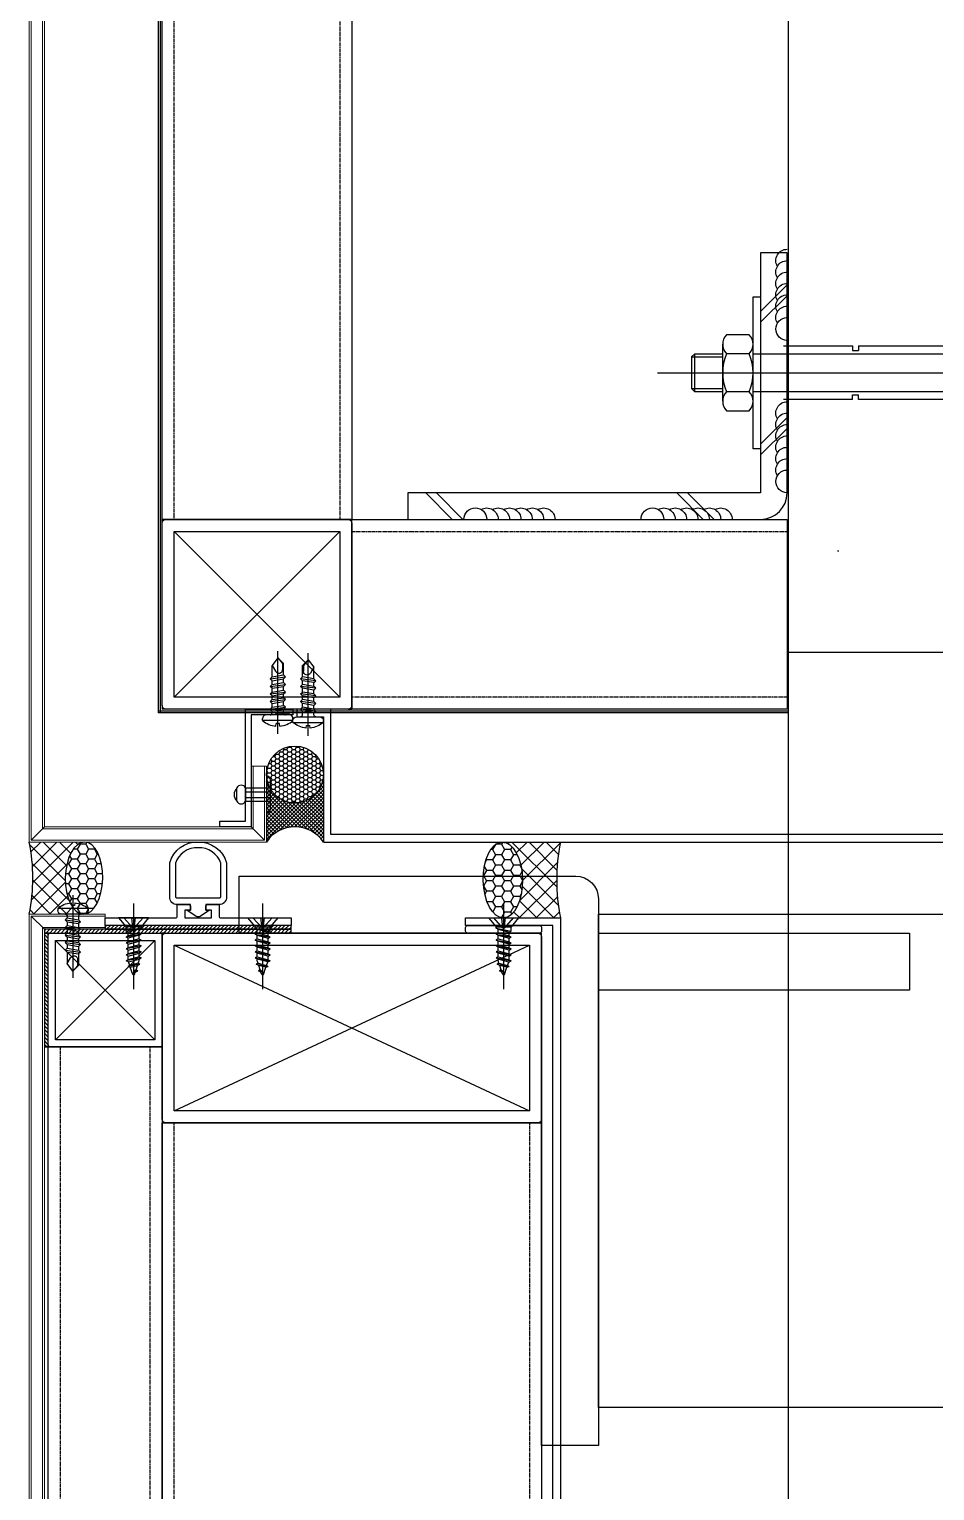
# Model space of a CAD drawing. Header units: millimetres. Extents: x 7297 to 60227, y -7497 to 19324.
# Drawn here: x 58506 to 58744.6, y 4536.8 to 4921.9 of the extents above; entities that cross this region are included whole.
import ezdxf

# ---------------------------------------------------------------- set-up
doc = ezdxf.new("R2010")
doc.units = ezdxf.units.MM
doc.linetypes.add('HIDDEN', pattern=[0.375, 0.25, -0.125])
for name, color, linetype in [('NS_AL_MOLD', 7, 'Continuous'), ('NS_BRACKET_NUTS', 1, 'Continuous'), ('NS_CAULKING', 8, 'Continuous'), ('NS_COL_CYAN', 4, 'Continuous'), ('NS_COL_D-GREY', 8, 'Continuous'), ('NS_COL_MAGENTA', 6, 'Continuous'), ('NS_COL_RED', 1, 'Continuous'), ('NS_COL_WHITE', 7, 'Continuous'), ('NS_COL_YELLOW', 2, 'Continuous'), ('NS_CON', 8, 'Continuous'), ('NS_FRAME', 253, 'Continuous'), ('NS_GASKET_3M', 150, 'Continuous'), ('NS_PIPE_FRAME', 2, 'Continuous'), ('NS_RIVET_SCREW', 1, 'Continuous'), ('NS_WATERPROOF', 150, 'Continuous'), ('NS_WELD', 1, 'Continuous')]:
    doc.layers.add(name, color=color, linetype=linetype)
doc.layers.add('NS_AL_PANEL', color=32, linetype='Continuous', lineweight=9)

# ---------------------------------------------------------------- blocks, each defined once
blk = doc.blocks.new('*U243')
blk.add_lwpolyline([(0, 0), (99.99999999998542, 0), (99.99999999998542, 2751.991206938774), (0, 2751.991206938774)], close=True)
at = {"linetype": 'HIDDEN'}
blk.add_lwpolyline([(3.199999999999818, 0), (96.7999999999856, 0), (96.7999999999856, 2751.991206938774), (3.199999999999818, 2751.991206938774)], close=True, dxfattribs=at)
blk = doc.blocks.new('피스')
for p, q in [((0, 4.994234959285676), (-1.45519e-11, -16.76617960838484)), ((-4, 1.5), (-4, 1.000000000001818)), ((-4, 1.5), (4, 1.5)), ((-3, 0), (3, 0)), ((-0.5, 2.979417234224456), (-0.3999999999941792, 2.303861639979004)), ((-0.3999999999941792, 2.303861639979004), (0.4000000000087312, 2.303861639979004)), ((0.5, 2.979417234226275), (0.4000000000087312, 2.303861639979004)), ((4, 1.5), (4, 1)), ((2, -1.5), (-2, -2)), ((-1.5, -1.5), (-2, -2)), ((-2, -2), (-1.5, -2.5)), ((-1.5, -3.5), (-2, -4)), ((2, -3.5), (-2, -4)), ((-1.5, -0.499999999998181), (-1.5, -1.5)), ((1.5, -1), (-1.5, -1.5)), ((1.5, -2), (-1.5, -2.5)), ((-1.5, -2.5), (-1.5, -3.5)), ((1.5, -3), (-1.5, -3.5)), ((1.5, -0.5), (1.5, -1)), ((1.5, -1), (2, -1.5)), ((2, -1.5), (1.5, -2)), ((1.5, -2), (1.5, -3)), ((1.5, -3), (2, -3.5)), ((2, -3.5), (1.5, -4)), ((-2, -4), (-1.5, -4.5)), ((-1.5, -5.5), (-2, -6)), ((2, -5.5), (-2, -6)), ((-2, -6), (-1.5, -6.5)), ((-1.5, -7.5), (-2, -8)), ((2, -7.5), (-2, -8)), ((1.5, -4), (-1.5, -4.5)), ((-1.5, -4.5), (-1.5, -5.5)), ((1.5, -5), (-1.5, -5.5)), ((1.5, -6), (-1.5, -6.5)), ((-1.5, -6.5), (-1.5, -7.5)), ((1.5, -7), (-1.5, -7.5)), ((1.5, -4), (1.5, -5)), ((1.5, -5), (2, -5.5)), ((2, -5.5), (1.5, -6)), ((1.5, -6), (1.5, -7)), ((1.5, -7), (2, -7.5)), ((2, -7.5), (1.5, -8)), ((-2, -8), (-1.5, -8.5)), ((-1.5, -9.5), (-2, -10)), ((2, -9.5), (-2, -10)), ((-2, -10), (-1.5, -10.5)), ((1.5, -8), (-1.5, -8.5)), ((-1.5, -8.5), (-1.5, -9.5)), ((1.5, -9), (-1.5, -9.5)), ((1.5, -10), (-1.5, -10.5)), ((-1.5, -10.5), (-1.5, -13.5)), ((1.5, -13.02794578865905), (0.5961351330624894, -11.4678394157454)), ((1.5, -8), (1.5, -9)), ((1.5, -9), (2, -9.5)), ((2, -9.5), (1.5, -10)), ((1.5, -10), (1.5, -13.02794578865905)), ((0, -15), (-1.5, -13.5)), ((-1.269135901500703, -13.5375327857655), (-1.269135901500703, -11.96914375120104)), ((0, -15), (-1.269135901500703, -13.5375327857655)), ((0, -15), (1.5, -13.02794578865905))]:
    blk.add_line(p, q)
for centre, radius, start, end in [((0, -3.083333333335759), 6.08333333333516, 94.71456054081824, 131.1120904393839), ((-3, 1.000000000001818), 1, 180, 270), ((-2, -0.499999999998181), 0.5, 0, 90), ((0, -3.083333333335759), 6.08333333333516, 48.88790956061607, 85.28543945918176), ((2, -0.5), 0.5, 90, 180), ((3, 1), 1, 270, 0), ((-0.2691359015007038, -11.96914375120104), 1, 30.08633172329508, 180)]:
    blk.add_arc(centre, radius, start, end)
blk = doc.blocks.new('N-SCREW')
blk.add_blockref('피스', (17.25025960282073, -1.028045323091646))
blk = doc.blocks.new('A$C33544E7F')
for p, q in [((3.967989223077893, -0.0006209570019564), (3.967989227734506, 22.54494357233125)), ((2.301045698230154, 15.96442851056053), (5.444373333943076, 16.52029700609273)), ((2.937645746627822, 16.27259021915961), (2.301045698230154, 15.96442851056417)), ((2.7442775684176, 15.7085284710156), (2.301045698230154, 15.96442851056053)), ((2.7442775684176, 15.7085284710156), (2.587890548515133, 15.25234205703236)), ((2.7442775684176, 15.7085284710156), (5.001141463289967, 16.26439696627858)), ((3.532637471216729, 18.0082019177571), (2.896037422819063, 17.70004020916167)), ((2.896037422819063, 17.70004020915803), (3.967989226919597, 17.8872779988742)), ((3.339269293006509, 17.44414016961309), (2.896037422819063, 17.70004020916167)), ((3.339269293006509, 17.44414016961309), (2.937645746627822, 16.27259021915961)), ((4.840566924423911, 16.73279852250562), (2.937645746627822, 16.27259021915961)), ((3.339269293006509, 17.44414016961309), (3.967989226919597, 17.8872779988742)), ((3.749749967362732, 18.64152667290182), (3.532637471216729, 18.0082019177571)), ((3.967989226919597, 17.8872779988742), (3.532637471216729, 18.0082019177571)), ((4.186228486592881, 18.64152667290182), (4.840566924423911, 16.73279852250562)), ((4.840566924423911, 16.73279852250562), (5.444373333943076, 16.52029700609273)), ((5.001141463289967, 16.26439696627858), (5.444373333943076, 16.52029700609273)), ((5.001141463289967, 16.26439696627858), (5.308039342751727, 15.36916509889124)), ((1.96798922435846, 14.29961012196509), (5.967989223194307, 15.08701168530751)), ((2.511296310811303, 14.61328861458241), (1.96798922435846, 14.29961012196509)), ((2.511296310811303, 13.9859316293514), (1.96798922435846, 14.29961012196509)), ((1.967989224474876, 12.72480699528387), (5.967989223194307, 13.5122085586263)), ((2.511296310811303, 13.0384854879012), (1.96798922435846, 12.72480699528387)), ((2.511296310811303, 12.41112850266654), (1.96798922435846, 12.72480699528387)), ((1.967989224474876, 11.15000386859901), (5.967989223194307, 11.93740543194144)), ((5.308039342751727, 15.36916509889124), (2.511296310811303, 14.61328861458241)), ((2.511296310811303, 14.79272172808123), (2.511296310811303, 14.61328861458241)), ((2.511296310811303, 13.9859316293514), (5.424682136741465, 14.77333319269382)), ((2.511296310811303, 13.9859316293514), (2.511296310927718, 13.0384854879012)), ((5.424682136741465, 13.82588705123999), (2.511296310811303, 13.0384854879012)), ((2.511296310811303, 12.41112850266654), (5.424682136741465, 13.19853006600897)), ((2.511296310927718, 12.41112850266654), (2.511296310927718, 11.46368236121634)), ((5.424682136741465, 12.25108392455877), (2.511296310927718, 11.46368236121634)), ((2.511296310927718, 10.83632537598169), (5.424682136741465, 11.62372693932411)), ((5.308039342751727, 15.36916509889124), (5.967989223194307, 15.08701168530751)), ((5.424682136741465, 14.77333319269382), (5.967989223194307, 15.08701168530751)), ((5.424682136741465, 14.77333319269382), (5.424682136741465, 13.82588705123999)), ((5.424682136741465, 13.82588705123999), (5.967989223194307, 13.5122085586263)), ((5.424682136741465, 13.19853006600897), (5.967989223194307, 13.5122085586263)), ((5.424682136741465, 13.19853006600897), (5.424682136741465, 12.25108392455877)), ((5.424682136741465, 12.25108392455877), (5.967989223194307, 11.93740543194144)), ((5.424682136741465, 11.62372693932411), (5.967989223194307, 11.93740543194144)), ((5.424682136741465, 11.62372693932411), (5.424682136741465, 10.67628079787391)), ((2.511296310927718, 11.46368236121634), (1.967989224474876, 11.15000386859901)), ((2.511296310927718, 10.83632537598169), (1.967989224474876, 11.15000386859901)), ((1.967989224474876, 9.575200741914161), (5.967989223194307, 10.36260230525658)), ((2.511296310927718, 9.888879234531487), (1.967989224474876, 9.575200741914161)), ((2.511296310927718, 9.261522249300468), (1.967989224474876, 9.575200741914161)), ((1.967989224474876, 8.000397615232941), (5.967989223194307, 8.78779917857537)), ((2.511296310927718, 8.314076107846631), (1.967989224474876, 8.000397615232941)), ((2.511296310927718, 7.686719122615613), (1.967989224474876, 8.000397615232941)), ((2.511296310927718, 10.83632537598169), (2.511296310927718, 9.888879234531487)), ((5.424682136741465, 10.67628079787391), (2.511296310927718, 9.888879234531487)), ((2.511296310927718, 9.261522249300468), (5.424682136741465, 10.0489238126429)), ((2.511296310927718, 9.261522249300468), (2.511296310927718, 8.314076107846631)), ((2.511296310927718, 8.314076107846631), (5.424682136741465, 9.10147767118906)), ((2.511296310927718, 7.686719122615613), (5.424682136741465, 8.474120685958042)), ((5.424682136741465, 10.67628079787391), (5.967989223194307, 10.36260230525658)), ((5.424682136741465, 10.0489238126429), (5.967989223194307, 10.36260230525658)), ((5.424682136741465, 10.0489238126429), (5.424682136741465, 9.10147767118906)), ((5.424682136741465, 9.10147767118906), (5.967989223194307, 8.78779917857537)), ((5.424682136741465, 8.474120685958042), (5.967989223194307, 8.78779917857537)), ((5.424682136741465, 8.474120685958042), (5.424682136741465, 7.52667454450784)), ((0.0042376529891044, 3.756973131221457), (1.96798922435846, 6.095136480798828)), ((3.797420368879101, 6.409471330480299), (1.415876286686398, 3.756973131221457)), ((1.967989224474876, 6.425594488548085), (5.967989223194307, 7.212996051890513)), ((2.511296310927718, 6.739272981165413), (1.967989224474876, 6.425594488548085)), ((1.96798922435846, 6.425594488548085), (1.96798922435846, 6.095136480798828)), ((1.96798922435846, 6.095136480798828), (5.967989223194307, 6.095136480798828)), ((2.511296310927718, 7.686719122615613), (2.511296310927718, 6.739272981165413)), ((2.511296310927718, 6.739272981165413), (5.424682136741465, 7.52667454450784)), ((3.797420368879101, 6.409471330480299), (3.501884765224531, 3.756973131221457)), ((6.520102160982788, 3.756973131221457), (4.138558078790082, 6.409471330480299)), ((4.138558078790082, 6.409471330480299), (4.434093682444654, 3.756973131221457)), ((5.424682136741465, 7.52667454450784), (5.967989223194307, 7.212996051890513)), ((5.967989223194307, 7.212996051890513), (5.967989223194307, 6.095136480798828)), ((7.931740794563665, 3.756973131221457), (5.967989223194307, 6.095136480798828)), ((0.0042376529891044, 3.756973131221457), (7.931740794563665, 3.756973131221457))]:
    blk.add_line(p, q)
for centre, radius, start, end in [((3.967989226919597, 18.55112901173925), 0.2362204723708475, 22.50000000085741, 157.4999999991426), ((3.928619145066477, 14.79272172808123), 1.417322834225083, 161.0775753121209, 180), ((3.967989223776384, 6.256326175731371), 0.2292317009388592, 41.91906411264806, 138.0809358873519)]:
    blk.add_arc(centre, radius, start, end)
blk = doc.blocks.new('*U101')
for p, q in [((1.000000000141881, 99.99999999998907), (1.382431946694851e-10, 99.99999999998543)), ((1.418811734765768e-10, 98.99999999998907), (1.382431946694851e-10, 99.99999999998543)), ((2.291926648467779e-10, 98.99999999998907), (3.637978807091713e-12, 0.9999999999890861)), ((49.00000000033106, 99.99999999998907), (1.000000000229193, 99.99999999998907)), ((3.20000000005166, 3.199999999957071), (46.80000000028303, 96.80000000002109)), ((46.80000000001382, 3.200000000000728), (3.200000000219006, 96.79999999996288)), ((49.00000000014188, 99.99999999998907), (50.00000000014552, 99.99999999998543)), ((50.00000000014188, 98.99999999998907), (50.00000000014552, 99.99999999998543)), ((50.00000000000364, 0.9999999999890861), (50.00000000033106, 98.99999999998907)), ((3.637978807091713e-12, 0.999999999996362), (0, 0)), ((1.000000000003638, -3.637978807091713e-12), (0, 0)), ((50.00000000000364, 0.9999999999890861), (50.00000000000728, -7.275957614183426e-12)), ((1.000000000003638, -1.091393642127514e-11), (49.00000000000364, -1.091393642127514e-11)), ((49.00000000000364, -1.091393642127514e-11), (50.00000000000728, -7.275957614183426e-12))]:
    blk.add_line(p, q)
blk.add_lwpolyline([(3.200000000219006, 96.79999999997743), (3.200000000008004, 3.200000000000728), (46.80000000001382, 3.200000000000728), (46.80000000032669, 96.79999999997743)], close=True)
for centre, radius, start, end in [((1.000000000225555, 98.99999999999271), 0.9999999999962358, 89.99999999979156, 180.0000000002084), ((49.00000000032742, 98.99999999998543), 1.000000000003558, 2.08440831604393e-10, 89.99999999979156), ((1.000000000007276, 0.999999999992724), 1.000000000003781, 180.0000000002084, 269.9999999997916), ((49.00000000000728, 0.9999999999854481), 0.9999999999964124, 269.9999999997916, 2.08440831604393e-10)]:
    blk.add_arc(centre, radius, start, end)
blk = doc.blocks.new('*U98')
for p, q in [((1.000000000003638, 49.99999999998909), (0, 49.99999999998545)), ((3.637978807091713e-12, 48.99999999998909), (0, 49.99999999998545)), ((9.094947017729282e-11, 48.99999999998909), (3.637978807091713e-12, 0.9999999999890861)), ((49.00000000019281, 49.99999999998909), (1.000000000090949, 49.99999999998909)), ((3.20000000005166, 3.199999999957071), (46.80000000014479, 46.8000000000211)), ((46.80000000001382, 3.200000000000728), (3.200000000080763, 46.79999999996289)), ((49.00000000000364, 49.99999999998909), (50.00000000000728, 49.99999999998545)), ((50.00000000000364, 48.99999999998909), (50.00000000000728, 49.99999999998545)), ((50.00000000000364, 0.9999999999890861), (50.00000000019281, 48.99999999998909)), ((3.637978807091713e-12, 0.999999999996362), (0, 0)), ((1.000000000003638, -3.637978807091713e-12), (0, 0)), ((50.00000000000364, 0.9999999999890861), (50.00000000000728, -7.275957614183426e-12)), ((1.000000000003638, -1.091393642127514e-11), (49.00000000000364, -1.091393642127514e-11)), ((49.00000000000364, -1.091393642127514e-11), (50.00000000000728, -7.275957614183426e-12))]:
    blk.add_line(p, q)
blk.add_lwpolyline([(3.200000000080763, 46.79999999997744), (3.200000000008004, 3.200000000000728), (46.80000000001382, 3.200000000000728), (46.80000000018845, 46.79999999997744)], close=True)
for centre, radius, start, end in [((1.000000000087311, 48.99999999999272), 0.9999999999962358, 89.99999999979156, 180.0000000002084), ((49.00000000018917, 48.99999999998545), 1.000000000003558, 2.08440831604393e-10, 89.99999999979156), ((1.000000000007276, 0.999999999992724), 1.000000000003781, 180.0000000002084, 269.9999999997916), ((49.00000000000728, 0.9999999999854481), 0.9999999999964124, 269.9999999997916, 2.08440831604393e-10)]:
    blk.add_arc(centre, radius, start, end)
blk = doc.blocks.new('A$C0843732F')
for centre, start in [((0, -3), 90), ((1.455191522836685e-11, -6), 149.9999999999376), ((1.455191522836685e-11, -9), 149.9999999999376), ((4.365574568510056e-11, -12), 149.9999999999376), ((2.91038304567337e-11, -15), 149.9999999999376), ((4.365574568510056e-11, -18), 149.9999999999376), ((4.365574568510056e-11, -21), 149.9999999999376)]:
    blk.add_arc(centre, 3, start, 270)
blk = doc.blocks.new('set anchor')
for p, q in [((0, -27.16666666666606), (0, 74.08333333333303)), ((-3.660509358127456, 61.83470162411959), (-9.459592181196513, 60.54601655232636)), ((-5.000000000000455, 51.99999999999909), (-9.40728351726466, 62.17065427060879)), ((7.878024141747574, 64.5), (-7.878024141748028, 64.5)), ((9.459592181196058, 60.54601655232636), (3.660509358127001, 61.83470162411959)), ((5, 51.99999999999909), (9.407283517264204, 62.17065427060879)), ((-8.887587518995133, 56.51063546415207), (-10.05254737541873, 59.42303510521106)), ((-4.547473508864641e-13, 52.83333333333303), (-2.685629159934251, 61.27388212169717)), ((0, 52.83333333333303), (2.685629159933796, 61.27388212169717)), ((8.887587518994678, 56.51063546415207), (10.05254737541782, 59.42303510521106)), ((-8.887587518995133, 56.51063546415207), (-7.97772672293604, 56.84929640348037)), ((-8.19805604530302, 54.78680677992088), (-7.28697478498998, 55.15260646604929)), ((-7.08333333333394, 51.99999999999909), (-8.19805604530302, 54.78680677992088)), ((-7.28697478498998, 55.15260646604929), (-7.97772672293604, 56.84929640348037)), ((7.08333333333303, 51.99999999999909), (8.19805604530211, 54.78680677992088)), ((7.286974784989525, 55.15260646604929), (7.977726722935586, 56.84929640348037)), ((8.19805604530211, 54.78680677992088), (7.286974784989525, 55.15260646604929)), ((8.887587518994224, 56.51063546415207), (7.977726722935586, 56.84929640348037)), ((-7.08333333333394, 25.83333333333394), (-7.08333333333394, 51.99999999999909)), ((-5.000000000000455, -2), (-5.000000000000455, 51.99999999999909)), ((5, 51.99999999999909), (5, -2)), ((7.08333333333303, 51.99999999999909), (7.08333333333303, 25.83333333333394)), ((-7.08333333333394, 25.83333333333394), (-5.833333333333485, 25.83333333333394)), ((-7.08333333333394, 6), (-7.08333333333394, 24.16666666666697)), ((-7.08333333333394, 24.16666666666697), (-5.833333333333485, 24.16666666666697)), ((-5.833333333333485, 24.16666666666697), (-5.833333333333485, 25.83333333333394)), ((7.08333333333303, 25.83333333333394), (5.83333333333303, 25.83333333333394)), ((5.83333333333303, 24.16666666666697), (5.83333333333303, 25.83333333333394)), ((7.08333333333303, 24.16666666666697), (5.83333333333303, 24.16666666666697)), ((7.08333333333303, 24.16666666666697), (7.08333333333303, 6)), ((-20, 0), (20, 0)), ((-20, -2), (-20, 0)), ((20, 0), (20, -2)), ((20, -2), (-20, -2)), ((7.5, -2), (-7.499999999995453, -2)), ((7.5, -2), (-7.499999999995453, -2)), ((-5.000000000002274, -3.010362971078393), (-5.000000000002274, -9)), ((5, -3.010362971082031), (5, -9)), ((7.5, -10), (-7.499999999995453, -10)), ((-5, -17.35516112345522), (-5, -9.997680739844327)), ((-4.16666666666697, -18.18849445678825), (-4.16666666666697, -9.996714381446509)), ((4.16666666666697, -18.18849445678825), (4.16666666666606, -9.98705079746287)), ((5, -9.986084439065053), (5, -17.35516112345522)), ((5, -17.35516112345522), (-5, -17.35516112345522)), ((-4.16666666666697, -18.18849445678825), (-5, -17.35516112345522)), ((-4.16666666666697, -18.18849445678825), (4.166666666666515, -18.18849445678825)), ((5, -17.35516112345522), (4.166666666666515, -18.18849445678825))]:
    blk.add_line(p, q)
blk.add_lwpolyline([(5, -3.010362971082031, 0.2020725942163737), (-5, -3.010362971082031, 0.4041451884348061), (-10.00000000000182, -3.010362971092945), (-10.00000000000182, -8.989637028907964, 0.4041451884348061), (-5, -8.989637028918878, 0.2020725942163737), (5, -8.989637028918878, 0.4041451884348061), (10, -8.989637028908874), (10, -3.010362971092036, 0.4041451884348062)], format="xyb", close=True)
for centre, radius, start, end in [((-7.878024141748028, 62.83333333333303), 1.666666666666667, 90, 203.4286928087398), ((-3.479733976611897, 61.02121240729957), 0.8333333333333333, 17.65012421993351, 102.5288077091571), ((3.479733976611442, 61.02121240729957), 0.8333333333333333, 77.47119229084285, 162.3498757800665), ((7.878024141747574, 62.83333333333303), 1.666666666666667, 336.5713071912602, 90), ((-9.278816799680953, 59.73252733550635), 0.8333333333333333, 102.5288077091571, 201.8014094863518), ((9.278816799680499, 59.73252733550635), 0.8333333333333333, 338.1985905136482, 77.47119229084285)]:
    blk.add_arc(centre, radius, start, end)
blk = doc.blocks.new('*U214')
blk.add_lwpolyline([(0, 0), (50, 0), (50, 559.4353718336424), (0, 559.4353718336424)], close=True)
at = {"linetype": 'HIDDEN'}
blk.add_lwpolyline([(3.199999999999818, 0), (46.80000000000018, 0), (46.80000000000018, 559.4353718336424), (3.199999999999818, 559.4353718336424)], close=True, dxfattribs=at)
blk = doc.blocks.new('*U244')
blk.add_lwpolyline([(0, 0), (50, 0), (50, 114.7415177650619), (0, 114.7415177650619)], close=True)
at = {"linetype": 'HIDDEN'}
blk.add_lwpolyline([(3.199999999999818, 0), (46.80000000000018, 0), (46.80000000000018, 114.7415177650619), (3.199999999999818, 114.7415177650619)], close=True, dxfattribs=at)
blk = doc.blocks.new('*U242')
blk.add_lwpolyline([(0, 0), (29.99999999701686, 0), (29.99999999701686, 2791.991206938636), (0, 2791.991206938636)], close=True)
at = {"linetype": 'HIDDEN'}
blk.add_lwpolyline([(3.199999999999818, 0), (26.79999999701704, 0), (26.79999999701704, 2791.991206938636), (3.199999999999818, 2791.991206938636)], close=True, dxfattribs=at)

msp = doc.modelspace()

# ---------------------------------------------------------------- hatches: boundary and pattern name
at = {"layer": 'NS_CAULKING'}
h = msp.add_hatch(dxfattribs=at)
h.set_pattern_fill('HONEY', color=256, scale=0.2249994678895288, angle=359.9999999999999, style=0)
h.set_pattern_definition([(360, (966565.936040775, 1370184.907308361), (1.071559965823882, 0.6186654320177398), [0.7143733105492538, -1.428746621098508]), (119.9999999999998, (966565.936040775, 1370184.907308361), (-1.071559963482578, 0.618665436072997), [0.7143733105492522, -1.428746621098504]), (59.99999999999992, (966565.936040775, 1370184.907308361), (2.341303604291588e-09, 1.237330868090736), [-1.4287466210985, 0.7143733105492501])])
edge = h.paths.add_edge_path()
edge.add_arc((58575.97746090273, 4725.521399828899), 7.5000000086537, -720, -360)
h = msp.add_hatch(dxfattribs=at)
h.set_pattern_fill('ANSI37', color=256, scale=0.2249994678895288, angle=450, style=0)
h.set_pattern_definition([(134.9999999999999, (-1309819.41664473, 834001.0609763244), (-0.5051382121880614, -0.5051382121880602), []), (224.9999999999998, (-1309819.41664473, 834001.0609763244), (0.5051382121880601, -0.5051382121880614), [])])
edge = h.paths.add_edge_path()
edge.add_line((58583.47746091094, 4721.242116897544), (58583.4774582427, 4725.527726688774))
edge.add_arc((58575.97746090273, 4725.521399828899), 7.500000008531423, -540.0000000003334, -359.9516663456126, ccw=False)
edge.add_line((58568.47746089417, 4725.521399828899), (58568.477460894, 4707.742140370366))
edge.add_arc((58575.9774608954, 4702.723947289111), 9.02398259201162, -326.21381985931794, -213.78618014360393, ccw=False)
edge.add_line((58583.47746089697, 4707.742140370016), (58583.47746091094, 4721.242116897486))
h = msp.add_hatch(dxfattribs=at)
h.set_pattern_fill('ANSI37', color=256, scale=0.9500109583144556, angle=-90.00000000000004)
h.set_pattern_definition([(314.9999999999999, (86850.4361172157, 93361.48725661793), (2.132835430871542, 2.132835430871539), []), (44.99999999999996, (86850.4361172157, 93361.48725661793), (-2.132835430871539, 2.132835430871542), [])])
edge = h.paths.add_edge_path()
edge.add_line((58520.22762527022, 4688.737743837383), (58505.97746089551, 4688.737743837383))
edge.add_arc((58458.95191846453, 4698.237853420115), 47.97555338927111, 348.5788137243206, 371.4211862770259)
edge.add_line((58505.97746089528, 4707.737963003662), (58520.58387937806, 4707.737963003662))
edge.add_ellipse((58520.40575232417, 4698.237853420523), major_axis=(-0.1781270539236124, -9.50010958314456), ratio=0.5186588374335991, start_angle=180, end_angle=360)
h = msp.add_hatch(dxfattribs=at)
h.set_pattern_fill('HONEY', color=256, scale=0.4750054791572278, angle=-180)
h.set_pattern_definition([(180, (86789.48645012346, 93270.49799780751), (-2.262213594486299, -1.30608962203362), [1.508142396324198, -3.016284792648396]), (299.9999999999999, (86789.48645012346, 93270.49799780751), (2.262213589543479, -1.306089630594834), [1.508142396324198, -3.016284792648396]), (239.9999999999999, (86789.48645012346, 93270.49799780751), (-4.942818979100952e-09, -2.612179252628453), [-3.016284792648391, 1.508142396324195])])
edge = h.paths.add_edge_path()
edge.add_ellipse((58520.40575232417, 4698.237853420523), major_axis=(-0.1781270539236123, -9.500109583144557), ratio=0.5186588374335991, start_angle=0, end_angle=360, ccw=False)
h = msp.add_hatch(dxfattribs=at)
h.set_pattern_fill('HONEY', color=256, scale=0.5, angle=-180)
h.set_pattern_definition([(180, (88288.92136522706, 98083.2167093308), (-2.381250000000002, -1.374815322499997), [1.5875, -3.175]), (299.9999999999999, (88288.92136522706, 98083.2167093308), (2.381249994797094, -1.374815331511698), [1.5875, -3.175]), (239.9999999999999, (88288.92136522706, 98083.2167093308), (-5.202907330532991e-09, -2.749630654011694), [-3.174999999999994, 1.587499999999997])])
edge = h.paths.add_edge_path()
edge.add_ellipse((58630.789965036, 4697.737743192908), major_axis=(0.1874999991996465, -10), ratio=0.518658837433599, start_angle=0, end_angle=360)
h = msp.add_hatch(dxfattribs=at)
h.set_pattern_fill('ANSI37', color=256, angle=-90.00000000000004)
h.set_pattern_definition([(314.9999999999999, (88353.07816948157, 98178.99377170473), (2.24506403026729, 2.245064030267287), []), (44.99999999999996, (88353.07816948157, 98178.99377170473), (-2.245064030267287, 2.24506403026729), [])])
edge = h.paths.add_edge_path()
edge.add_line((58630.97746503524, 4687.737743192908), (58645.97746503524, 4687.737743192908))
edge.add_arc((58695.4774650293, 4697.737743192442), 50.49999999409596, 168.5788137229741, 191.4211862756794, ccw=False)
edge.add_line((58645.97746503547, 4707.737743192908), (58630.60246503687, 4707.737743192908))
edge.add_ellipse((58630.789965036, 4697.737743192908), major_axis=(0.1874999991996465, -10), ratio=0.518658837433599, start_angle=0, end_angle=180, ccw=False)
at = {"layer": 'NS_CON'}
h = msp.add_hatch(dxfattribs=at)
h.set_pattern_fill('AR-CONC', color=256, angle=-180)
h.set_pattern_definition([(229.9999999999999, (-58245.23189416391, -9426.282590080718), (-182.184668996004, 15.9390855389032), [19.05, -209.55]), (175, (-58245.23189416391, -9426.282590080718), (35.24342142496922, -191.0568452390351), [15.24, -167.64058417]), (280.4514446999999, (-58260.41390116399, -9424.954336580671), (-146.9412470903534, -175.117751912195), [16.19000879999992, -178.0902445999994]), (226.1842, (-58245.23189416391, -9477.082590080765), (-271.0790408921299, 42.04232793272731), [28.575, -314.325]), (276.6355576099998, (-58267.82179416393, -9473.579090080773), (-237.4041340515032, -247.4261245977213), [24.28502314, -267.13560816]), (171.18415117, (-58245.23189416391, -9477.082590080765), (-237.4041340649772, -247.4261245855324), [22.85996707, -251.45973192]), (200.9999999999999, (-58270.63189416393, -9464.382590080695), (-151.6143912691324, 102.2651981870877), [19.05, -209.55]), (146, (-58270.63189416393, -9464.382590080695), (-61.80202834764719, -184.1879661223193), [15.23999999999999, -167.6399999999999]), (251.4514449999999, (-58283.26642676399, -9455.860490180752), (-213.4164192787162, -81.9227688859051), [16.19000879999995, -178.0899375999996]), (217.4999999999999, (-58245.23189416391, -9426.282590080718), (-3.088603250591869, -84.55503887315311), [0, -165.6079999999989, 0, -170.1799999999989, 0, -168.2749999999989]), (187.4999999999999, (-58245.23189416391, -9426.282590080718), (-66.81966251030579, -100.1805748181195), [0, -97.02799999999998, 0, -161.798, 0, -64.13499999999999]), (147.4999999999999, (-58188.58989416392, -9426.282590080718), (-135.5905951668714, 5.728743992673526), [0, -63.49999999999991, 0, -198.1199999999997, 0, -262.8899999999993]), (137.4999999999999, (-58163.18989416401, -9426.282590080718), (-148.129181386018, -25.42649103333293), [0, -82.55, 0, -131.572, 0, -186.69])])
h.paths.add_polyline_path([(58705.97746089516, 4757.742140371821), (59005.97746089534, 4757.742140371763), (59005.97746089522, 5352.177512204248), (58705.97746089516, 5352.177512204365)])
at = {"layer": 'NS_GASKET_3M'}
h = msp.add_hatch(dxfattribs=at)
h.set_pattern_fill('JIS_WOOD', color=256, angle=1.040550269587604e-10, style=0, pattern_type=2)
h.set_pattern_definition([(45.00000000010456, (64757.76242440208, -4175.869183513304), (-0.4999999991619024, 0.4999999991600763), [])])
h.paths.add_polyline_path([(58574.97994096242, 4684.737743840643), (58509.97746089493, 4684.737743840818), (58509.97746089493, 4683.737743840818), (58574.97994096242, 4683.737743840643)])
h = msp.add_hatch(dxfattribs=at)
h.set_pattern_fill('JIS_WOOD', color=256, angle=-89.99999999989595, style=0, pattern_type=2)
h.set_pattern_definition([(315.0000000001045, (52503.36174047979, -4386.038426604905), (0.4999999991600763, 0.4999999991619024), [])])
h.paths.add_polyline_path([(58509.97746089551, 4683.737743840818), (58509.9774608954, 4653.737743840876), (58510.9774608954, 4653.737743840876), (58510.97746089551, 4683.737743840818)])
h = msp.add_hatch(dxfattribs=at)
h.set_pattern_fill('JIS_WOOD', color=256, angle=1.040550269587604e-10, style=0, pattern_type=2)
h.set_pattern_definition([(45.00000000010456, (64757.76242440208, -4176.869183513129), (-0.4999999991619024, 0.4999999991600763), [])])
h.paths.add_polyline_path([(58574.97994096242, 4685.737743840468), (58525.97746089528, 4685.737743837558), (58525.97746089528, 4684.737743837558), (58574.97994096242, 4684.737743840468)])

# ---------------------------------------------------------------- linework, layer by layer
at = {"layer": 'NS_AL_MOLD', "ltscale": 2}
msp.add_lwpolyline([(58550.47870092888, 4685.742140359743), (58525.97746089528, 4685.742140359743), (58525.97746089685, 4687.742140359743), (58533.22746095355, 4687.742140359743), (58533.47746089703, 4687.542140404958), (58533.7274608362, 4687.74214035625), (58544.47994096102, 4687.742140358113, 0.4142135623091626), (58544.9799409609, 4688.242140358113), (58544.9799409609, 4691.242141911908), (58547.97746093754, 4691.242141911908, -0.4142135383686255), (58548.47746089656, 4690.742141912025), (58548.47746089679, 4689.742141912956), (58546.9799409609, 4689.74214191249), (58546.9799409609, 4687.742141381986), (58550.47870092888, 4687.742139674406), (58553.97746089685, 4687.742141381986), (58553.97746089685, 4689.74214191249), (58552.47994096096, 4689.742141912956), (58552.4799409612, 4690.742141912025, -0.4142135383686253), (58552.97994092022, 4691.242141911908), (58555.97746089685, 4691.242141911908), (58555.97746089685, 4688.242140358113, 0.4142135623091628), (58556.47746089673, 4687.742140358113), (58567.22994102156, 4687.74214035625), (58567.47994096073, 4687.542140404958), (58567.72994090421, 4687.742140359743), (58574.9799409609, 4687.742140359743), (58574.97994096242, 4685.742140359743)], format="xyb", close=True, dxfattribs=at)
at = {"layer": 'NS_AL_PANEL'}
for p, q in [((58505.97746089528, 5352.177512204306), (58505.97746089528, 4707.737963002673)), ((58506.47746089563, 4708.237963002673), (58506.47746089545, 5352.177512204306)), ((58509.4774608954, 4711.237963002673), (58509.47746089534, 5352.177512204306)), ((58509.9774608908, 4711.737963002673), (58509.9774608926, 5352.177512204306)), ((58564.47746089522, 4711.742140370075), (58564.47746089522, 4727.742140370249)), ((58568.47746089522, 4727.742140370249), (58564.47746089522, 4727.742140370249)), ((58564.97746089522, 4711.242140370249), (58564.97746089522, 4727.742140370249)), ((58567.97746089522, 4708.237963002643), (58567.97746089522, 4727.742140370249)), ((58568.47746089522, 4707.737963002673), (58568.47746089522, 4727.742140370249)), ((58509.9774608908, 4711.737963002673), (58506.47746089563, 4708.237963002673)), ((58509.4774608954, 4711.237963002673), (58564.98163826265, 4711.237963002673)), ((58509.9774608908, 4711.737963002673), (58564.48163826259, 4711.737963002673)), ((58564.47746089522, 4711.742140370075), (58567.97746089522, 4708.242140370249)), ((58505.97746089528, 4707.737963002673), (58568.47746089516, 4707.737963002673)), ((58506.47746089569, 4708.237963002673), (58567.97746089522, 4708.237963002643)), ((58505.97746089528, 4688.737743837558), (58505.97746089528, 1826.74653690556)), ((58505.97746089528, 4688.737743837558), (58525.97746089528, 4688.7377438375)), ((58506.47746089563, 1827.24653690556), (58506.47746089493, 4688.237743837558)), ((58506.47746089551, 4688.237743837558), (58525.97746089528, 4688.237743837558)), ((58509.97746089493, 4684.737743837558), (58506.47746089551, 4688.237743837558)), ((58525.97746089528, 4684.733347307981), (58525.97746089528, 4688.737743837616)), ((58509.47746089551, 1830.24653690556), (58509.47746089476, 4685.237743837907)), ((58509.4774608954, 4685.237743837558), (58525.97746089528, 4685.237743837558)), ((58509.97746089097, 1861.746536902242), (58509.97746089871, 4684.737743833804)), ((58509.97746089493, 4684.737743837558), (58525.97746089528, 4684.737743837616))]:
    msp.add_line(p, q, dxfattribs=at)
at = {"layer": 'NS_BRACKET_NUTS'}
msp.add_lwpolyline([(58605.71850381375, 4799.742140370598), (58605.71850381375, 4792.742140370598), (58698.71889638763, 4792.742140370598, 0.4142135623730523), (58705.71889638763, 4799.742140370598), (58705.71889638752, 4862.992140370598), (58698.71889638752, 4862.992140370598), (58698.71889638763, 4799.742140370598)], format="xyb", close=True, dxfattribs=at)
at = {"layer": 'NS_CAULKING'}
msp.add_circle((58575.97746090256, 4725.521399828899, 1.603832141455722e-08), 7.500000008479077, dxfattribs=at)
for centre, radius, start, end in [((58575.9774608954, 4702.72394729144), 9.023982589745303, 33.78618013908619, 146.2138198638016), ((58458.95191846453, 4698.237853420115), 47.97555338927111, 348.5788137248513, 11.42118627514859), ((58695.4774650293, 4697.737743192442, -3.078644597748148e-09), 50.49999999409596, 168.5788137248514, 191.4211862751486)]:
    msp.add_arc(centre, radius, start, end, dxfattribs=at)
at = {"layer": 'NS_CAULKING', "extrusion": (0, 0, -1)}
msp.add_ellipse((58520.40575232417, 4698.237853420523, -2.924739516735436e-09), major_axis=(-0.1781270539236123, -9.500109583144557), ratio=0.5186588374335991, dxfattribs=at)
at = {"layer": 'NS_CAULKING'}
msp.add_ellipse((58630.789965036, 4697.737743192908, -6.157277859033158e-09), major_axis=(0.1874999991996465, -10), ratio=0.518658837433599, dxfattribs=at)
at = {"layer": 'NS_COL_CYAN'}
msp.add_lwpolyline([(58572.68546089532, 4741.492140370715), (58572.5574608953, 4741.242140370715), (58572.42946089527, 4741.492140370715), (58572.30146089524, 4741.242140370715), (58572.17346089522, 4741.492140370715), (58572.04546089519, 4741.242140370715), (58571.91746089517, 4741.492140370715), (58571.78946089514, 4741.242140370715), (58571.66146089511, 4741.492140370715), (58571.53346089532, 4741.242140370715), (58571.40546089529, 4741.492140370715), (58571.27746089527, 4741.242140370715), (58571.14946089524, 4741.492140370715), (58571.02146089522, 4741.242140370715), (58570.89346089519, 4741.492140370715), (58570.76546089516, 4741.242140370715), (58564.47746089522, 4741.242140370715), (58564.47746089522, 4711.742140370075), (58556.22746089522, 4711.742140370016), (58556.22746089522, 4713.242140370016), (58562.97746089522, 4713.242140370075), (58562.97746089522, 4742.742140370715), (58575.47746089522, 4742.742140370715), (58575.47746089522, 4741.242140370715), (58574.60546089525, 4741.242140370715), (58574.47746089522, 4741.492140370715), (58574.3494608952, 4741.242140370715), (58574.22146089517, 4741.492140370715), (58574.09346089514, 4741.242140370715), (58573.96546089512, 4741.492140370715), (58573.83746089532, 4741.242140370715), (58573.7094608953, 4741.492140370715), (58573.58146089527, 4741.242140370715), (58573.45346089525, 4741.492140370715), (58573.32546089522, 4741.242140370715), (58573.19746089519, 4741.492140370715), (58573.06946089517, 4741.242140370715), (58572.94146089514, 4741.492140370715), (58572.81346089511, 4741.242140370715)], close=True, dxfattribs=at)
at = {"layer": 'NS_COL_D-GREY'}
msp.add_lwpolyline([(59003.97746089563, 4709.742140371442), (58585.47746089522, 4709.742140372199), (58585.47746089528, 4742.742140372316), (58576.47746089528, 4742.742140372257), (58576.47746089522, 4740.742140372257), (58583.47746089528, 4740.742140372316), (58583.47746089522, 4707.742140370919), (59005.97746089563, 4707.742140371442)], dxfattribs=at)
msp.add_lwpolyline([(58645.97746503542, 1827.746536902009), (58620.97746089545, 1827.746536902009), (58620.97746089545, 1829.746536902009), (58643.97746503542, 1829.746536902009), (58643.97746503547, 4685.741921210082), (58620.97746089551, 4685.741921210082), (58620.97746089551, 4687.741921210082), (58645.97746503547, 4687.741921210082)], close=True, dxfattribs=at)
at = {"layer": 'NS_COL_MAGENTA'}
msp.add_line((58568.47746089522, 4727.742140370249), (58568.47746089522, 4707.742140370366), dxfattribs=at)
at = {"layer": 'NS_COL_RED', "ltscale": 8}
for p, q in [((58698.71889094254, 4844.666005582726), (58705.71889094254, 4851.666005582726)), ((58698.71889638763, 4847.494438152588), (58705.71889638484, 4854.494438149794)), ((58698.71889638763, 4812.544405072057), (58705.71889638484, 4819.544405069263)), ((58698.71889094254, 4809.715972502195), (58705.71889094254, 4816.715972502195)), ((58610.44322997893, 4799.742140370598), (58617.44322997613, 4792.742140373509)), ((58613.27165710369, 4799.742140370598), (58620.27165710369, 4792.742140370598)), ((58676.6108812555, 4799.742140370598), (58683.6108812527, 4792.742140373509)), ((58679.43930838026, 4799.742140370598), (58686.43930838026, 4792.742140370598))]:
    msp.add_line(p, q, dxfattribs=at)
at = {"layer": 'NS_COL_RED'}
msp.add_line((58655.97746089528, 4683.742140371821, -7.99825414438411e-09), (58737.9774608954, 4683.742140371821, 3.398213395053275e-09), dxfattribs=at)
at = {"layer": 'NS_COL_RED', "elevation": -7.99825414438411e-09}
msp.add_lwpolyline([(58561.2703541142, 4698.742140371821), (58649.97746089528, 4698.742140371821, -0.414213562373095), (58655.97746089528, 4692.742140371821), (58655.97746089528, 4548.742140371821), (58640.9774608954, 4548.742140371821), (58640.9774608954, 4683.742140371821), (58561.2703541142, 4683.742140371821)], format="xyb", close=True, dxfattribs=at)
for points in [[(58655.97746089528, 4688.742140371821), (58955.97746089563, 4688.742140371821), (58955.97746089563, 4558.742140371821), (58655.97746089528, 4558.742140371821)], [(58655.97746089528, 4683.742140371821), (58737.9774608954, 4683.742140371821), (58737.9774608954, 4668.742140371821), (58655.97746089528, 4668.742140371821)]]:
    msp.add_lwpolyline(points, close=True, dxfattribs=at)
at = {"layer": 'NS_COL_WHITE'}
msp.add_line((58705.97746089528, 4757.742140371792), (58705.97746089528, 1757.742140371326), dxfattribs=at)
msp.add_lwpolyline([(58621.47746089551, 4685.737743841109), (58640.47746089569, 4685.737743841109, -0.414213562373095), (58640.97746089569, 4685.237743841109), (58640.97746089569, 4684.237743841109, -0.414213562373095), (58640.47746089569, 4683.737743841109), (58621.47746089551, 4683.737743841109, -0.414213562373095), (58620.97746089551, 4684.237743841109), (58620.97746089551, 4685.237743841109, -0.414213562373095)], format="xyb", close=True, dxfattribs=at)
at = {"layer": 'NS_COL_YELLOW'}
msp.add_line((58705.97746089528, 4757.742140371792), (59005.97746089528, 4757.742140371792), dxfattribs=at)
at = {"layer": 'NS_CON'}
msp.add_line((58705.97746089528, 5352.177512204306), (58705.97746089528, 4757.742140371792), dxfattribs=at)
at = {"layer": 'NS_GASKET_3M'}
for points in [[(58548.47870092888, 4689.742141920465), (58548.47870092888, 4691.242141920465), (58544.97870092888, 4691.242141920465, -0.4142135623730951), (58542.97870092888, 4693.242141920465), (58542.97870092888, 4702.242140370511, -0.3464128138583588), (58550.47870092888, 4707.742140370511, -0.3464128138583588), (58557.97870092888, 4702.242140370511), (58557.97870092888, 4693.242141920465, -0.4142135623730951), (58555.97870092888, 4691.242141920465), (58552.47870092888, 4691.242141920465), (58552.47870092888, 4689.742141920465), (58553.47870092888, 4689.742141920465), (58551.02193033884, 4688.152557613767, -0.1445643292020291), (58550.47870092888, 4687.992141920465, -0.1445643292020483), (58549.93547151886, 4688.152557613767), (58547.47870092888, 4689.742141920465)], [(58550.47870092888, 4706.241596852752, 0.332726782681372), (58544.47870092888, 4702.12968719585), (58544.47870092888, 4693.342141920441, 0.4142135623716747), (58544.77870092887, 4693.042141920511), (58550.47870092888, 4693.042141920511), (58556.17870092883, 4693.042141920511, 0.4142135623716747), (58556.47870092888, 4693.342141920441), (58556.47870092888, 4702.12968719585, 0.332726782681372)]]:
    msp.add_lwpolyline(points, format="xyb", close=True, dxfattribs=at)
for points in [[(58574.97994096242, 4684.737743840643), (58509.97746089493, 4684.737743840818), (58509.97746089493, 4683.737743840818), (58574.97994096242, 4683.737743840643)], [(58509.97746089551, 4683.737743840818), (58509.9774608954, 4653.737743840876), (58510.9774608954, 4653.737743840876), (58510.97746089551, 4683.737743840818)], [(58574.97994096242, 4685.737743840468), (58525.97746089528, 4685.737743837558), (58525.97746089528, 4684.737743837558), (58574.97994096242, 4684.737743840468)]]:
    msp.add_lwpolyline(points, close=True, dxfattribs=at)
at = {"layer": 'NS_RIVET_SCREW', "ltscale": 3}
for p, q in [((58568.47746089464, 4725.142140361891), (58568.47746089464, 4715.342140372321)), ((58562.97744850432, 4721.992140363381), (58562.97744850432, 4718.492140370831))]:
    msp.add_line(p, q, dxfattribs=at)
at = {"layer": 'NS_RIVET_SCREW'}
for p, q in [((58560.66268341606, 4718.492140370831, 3.68508950461457e-08), (58560.66268341606, 4721.992140363381, 3.68508950461457e-08)), ((58562.97744850432, 4721.992140363381), (58569.52746089911, 4721.992140363381)), ((58562.97744850432, 4720.992140370831), (58569.52746089911, 4720.992140370831)), ((58569.52746089911, 4716.392140361891), (58569.52746089911, 4724.092140372321)), ((58562.97744850432, 4719.492140363381), (58569.52746089911, 4719.492140363381)), ((58562.97744850432, 4718.492140370831), (58569.52746089911, 4718.492140370831))]:
    msp.add_line(p, q, dxfattribs=at)
for centre, radius, start, end in [((58568.47746089464, 4724.092140372321), 1.049999999999999, 0, 90), ((58562.16418342655, 4720.242140370831, 3.68508950461457e-08), 2.201499999999999, 133.0028691534571, 226.9971308465429), ((58561.82006596392, 4721.393566563204), 1.303006117113651, 27.34705088276392, 152.6529491172361), ((58561.82006596392, 4719.090714171008), 1.303006117112575, 207.3470508827639, 332.6529491172361), ((58568.47746089464, 4716.392140361891), 1.049999999999999, 270, 0)]:
    msp.add_arc(centre, radius, start, end, dxfattribs=at)
at = {"layer": 'NS_WATERPROOF', "ltscale": 3}
for p, q in [((58539.97746077939, 5352.177512204306), (58539.97746077892, 4741.735116490631)), ((58540.47746078014, 5352.177512204306), (58540.47746077991, 4741.735116490631)), ((58705.97746086961, 4742.23511649066), (58539.97746077892, 4742.235116490631)), ((58705.97746086961, 4741.73511649066), (58539.97746077892, 4741.73511649066))]:
    msp.add_line(p, q, dxfattribs=at)

# ---------------------------------------------------------------- block references
at = {"layer": 'NS_BRACKET_NUTS', "rotation": 270}
msp.add_blockref('set anchor', (58698.71889638763, 4831.367140370598), dxfattribs=at)
at = {"layer": 'NS_FRAME', "xscale": -1}
for name, p, rotation in [('*U214', (58540.97746089935, 5352.177512204306), 180), ('*U244', (58705.71897866044, 4792.742140370686), 90), ('*U242', (58510.9774608954, 4653.737743840876), 180), ('*U243', (58540.97746089243, 4633.737743840876), 180)]:
    msp.add_blockref(name, p, dxfattribs=dict(at, rotation=rotation))
at = {"layer": 'NS_PIPE_FRAME', "xscale": -1, "rotation": 270}
for name, p in [('*U98', (58540.9774608954, 4742.742140371995)), ('*U101', (58540.9774608954, 4633.737743840876))]:
    msp.add_blockref(name, p, dxfattribs=at)
at = {"layer": 'NS_PIPE_FRAME', "xscale": -0.6, "yscale": 0.6, "zscale": 0.6, "rotation": 270}
msp.add_blockref('*U98', (58510.9774608954, 4653.737743840876), dxfattribs=at)
at = {"layer": 'NS_RIVET_SCREW', "rotation": 180}
msp.add_blockref('N-SCREW', (58588.72772049801, 4740.21409504762), dxfattribs=at)
at = {"layer": 'NS_RIVET_SCREW', "xscale": -1, "rotation": 180}
msp.add_blockref('N-SCREW', (58562.22720129266, 4739.714095047445), dxfattribs=at)
at = {"layer": 'NS_RIVET_SCREW', "xscale": -1}
msp.add_blockref('N-SCREW', (58534.72772049621, 4689.765789160595), dxfattribs=at)
at = {"layer": 'NS_WELD', "extrusion": (0, 0, -1), "zscale": -1}
for p, rotation in [((-58705.71889638752, 4839.904569948153), 180), ((-58705.71889638752, 4799.742140370598), 180), ((-58620.53743127864, 4792.742140370715), 270), ((-58667.20217819374, 4792.742140370715), 270)]:
    msp.add_blockref('A$C0843732F', p, dxfattribs=dict(at, rotation=rotation))
at = {"layer": 'NS_WELD', "rotation": 180}
msp.add_blockref('A$C33544E7F', (58537.4454501201, 4691.499113498928), dxfattribs=at)
at = {"layer": 'NS_WELD', "xscale": -1, "rotation": 180}
for p in [(58563.51195173765, 4691.499113498928), (58627.00947167203, 4691.494716973134, -2.160822927962584e-08)]:
    msp.add_blockref('A$C33544E7F', p, dxfattribs=at)

doc.saveas('drawing.dxf')
